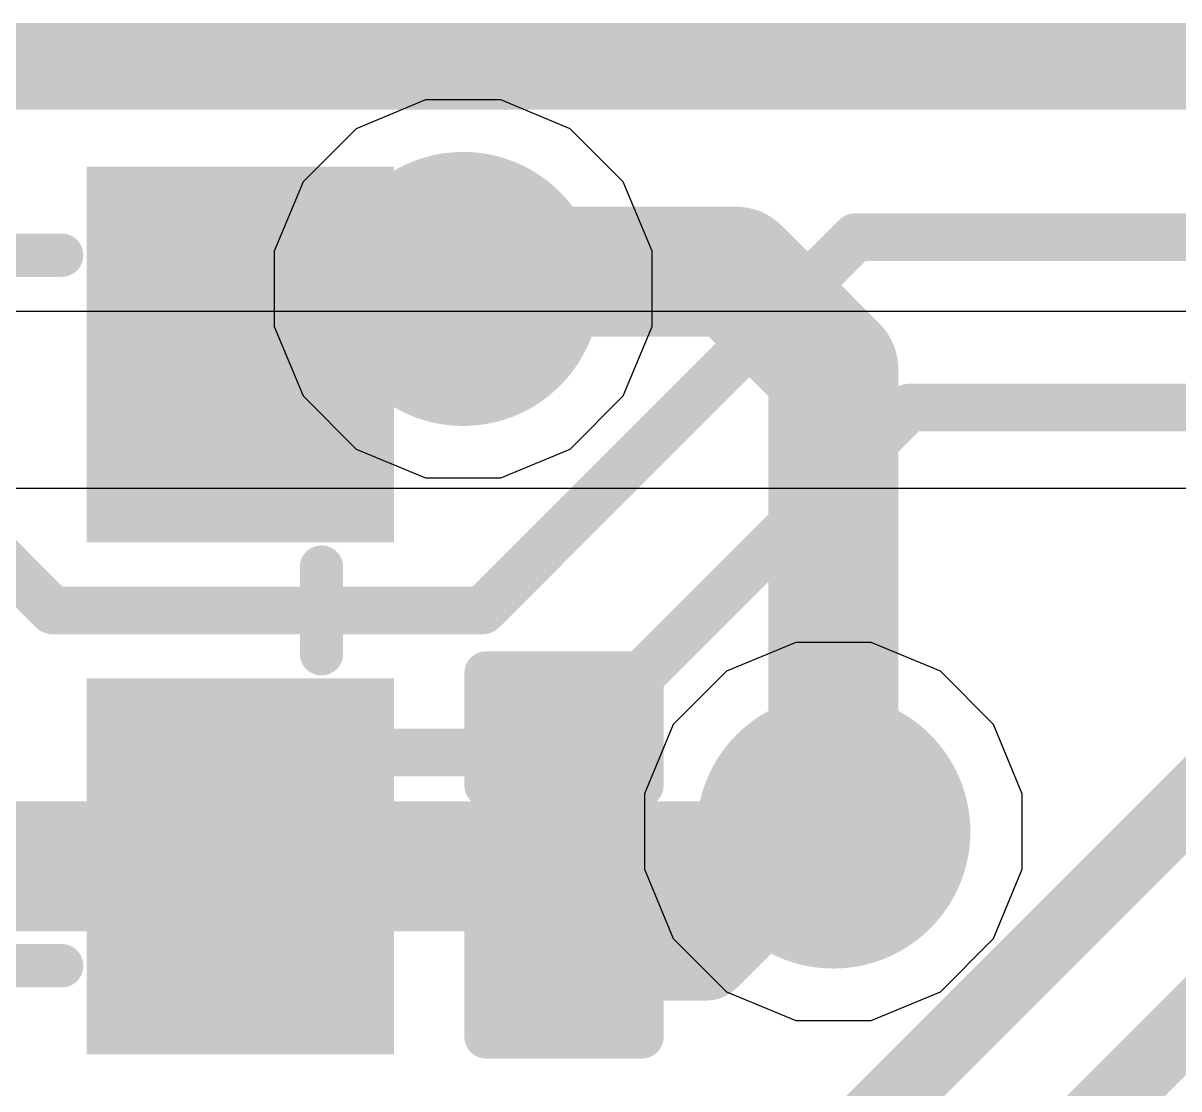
# Model space of a CAD drawing. Header units: inches. Extents: x -4 to 5258, y -4 to 5281.
# Drawn here: x 8.516 to 11.906, y 42.208 to 45.332 of the extents above; entities that cross this region are included whole.
import ezdxf

# ---------------------------------------------------------------- set-up
doc = ezdxf.new("R2010")
doc.units = ezdxf.units.IN
for name, color, linetype in [('Bottom Layer', 5, 'Continuous'), ('Bottom Solder', 6, 'Continuous'), ('Drill Drawing', 1, 'Continuous'), ('Layer 1', 16, 'Continuous'), ('Layer 2', 76, 'Continuous'), ('Top Layer', 1, 'Continuous'), ('Top Overlay', 2, 'Continuous'), ('Top Paste', 8, 'Continuous'), ('Top Solder', 216, 'Continuous'), ('Via Holes', 16, 'Continuous')]:
    doc.layers.add(name, color=color, linetype=linetype)

# ---------------------------------------------------------------- blocks, each defined once
blk = doc.blocks.new('SMD2016_4P_2')
at = {"layer": 'Top Layer'}
for points in [[(-1.2501, 0.1999), (-1.2501, 0.9999), (-0.2501, 0.9999), (-0.2501, 0.1999)], [(0.2501, 0.2), (0.2501, 1), (1.2501, 1), (1.2501, 0.2)], [(-1.2499, -1), (-1.2499, -0.2), (-0.2499, -0.2), (-0.2499, -1)], [(0.2501, -0.9999), (0.2501, -0.1999), (1.2501, -0.1999), (1.2501, -0.9999)]]:
    blk.add_hatch(color=1, dxfattribs=at).paths.add_polyline_path(points)
at = {"layer": 'Top Paste'}
for points in [[(-1.2501, 0.1999), (-1.2501, 0.9999), (-0.2501, 0.9999), (-0.2501, 0.1999)], [(0.2501, 0.2), (0.2501, 1), (1.2501, 1), (1.2501, 0.2)], [(-1.2499, -1), (-1.2499, -0.2), (-0.2499, -0.2), (-0.2499, -1)], [(0.2501, -0.9999), (0.2501, -0.1999), (1.2501, -0.1999), (1.2501, -0.9999)]]:
    blk.add_hatch(color=8, dxfattribs=at).paths.add_polyline_path(points)
at = {"layer": 'Top Solder'}
for points in [[(-1.3009, 0.1491), (-1.3009, 1.0507), (-0.1993, 1.0507), (-0.1993, 0.1491)], [(0.1993, 0.1492), (0.1993, 1.0508), (1.3009, 1.0508), (1.3009, 0.1492)], [(-1.3007, -1.0508), (-1.3007, -0.1492), (-0.1991, -0.1492), (-0.1991, -1.0508)], [(0.1993, -1.0507), (0.1993, -0.1491), (1.3009, -0.1491), (1.3009, -1.0507)]]:
    blk.add_hatch(color=216, dxfattribs=at).paths.add_polyline_path(points)
at = {"layer": 'Top Overlay'}
for points in [[(0.127, 0.8382, 0.127, 0.127, 0), (-0.127, 0.8382, 0.127, 0.127, 0)], [(-1.0414, -0.0762, 0.127, 0.127, 0), (-1.0414, 0.0762, 0.127, 0.127, 0)], [(1.0414, -0.076, 0.127, 0.127, 0), (1.0414, 0.0764, 0.127, 0.127, 0)], [(-1.4249, -0.635, 0.127, 0.127, 0), (-1.4249, -0.4826, 0.127, 0.127, 0)], [(-1.3487, -0.5588, 0.127, 0.127, 0), (-1.4249, -0.4826, 0.127, 0.127, 0)], [(-1.4249, -0.635, 0.127, 0.127, 0), (-1.3487, -0.5588, 0.127, 0.127, 0)], [(0.1271, -0.8384, 0.127, 0.127, 0), (-0.1269, -0.8384, 0.127, 0.127, 0)]]:
    blk.add_lwpolyline(points, format="xyseb", dxfattribs=at)
for points in [[(-0.1588, 0.8382, 0.0635, 0.0635, 1), (-0.0952, 0.8382, 0.0635, 0.0635, 1)], [(0.0952, 0.8382, 0.0635, 0.0635, 1), (0.1588, 0.8382, 0.0635, 0.0635, 1)], [(-1.0732, 0.0762, 0.0635, 0.0635, 1), (-1.0096, 0.0762, 0.0635, 0.0635, 1)], [(1.0097, 0.0764, 0.0635, 0.0635, 1), (1.0732, 0.0764, 0.0635, 0.0635, 1)], [(-1.0732, -0.0762, 0.0635, 0.0635, 1), (-1.0096, -0.0762, 0.0635, 0.0635, 1)], [(1.0097, -0.076, 0.0635, 0.0635, 1), (1.0732, -0.076, 0.0635, 0.0635, 1)], [(-1.4566, -0.4826, 0.0635, 0.0635, 1), (-1.3931, -0.4826, 0.0635, 0.0635, 1)], [(-1.4566, -0.4826, 0.0635, 0.0635, 1), (-1.3931, -0.4826, 0.0635, 0.0635, 1)], [(-1.3804, -0.5588, 0.0635, 0.0635, 1), (-1.3169, -0.5588, 0.0635, 0.0635, 1)], [(-1.3804, -0.5588, 0.0635, 0.0635, 1), (-1.3169, -0.5588, 0.0635, 0.0635, 1)], [(-1.4566, -0.635, 0.0635, 0.0635, 1), (-1.3931, -0.635, 0.0635, 0.0635, 1)], [(-1.4566, -0.635, 0.0635, 0.0635, 1), (-1.3931, -0.635, 0.0635, 0.0635, 1)], [(-0.1586, -0.8384, 0.0635, 0.0635, 1), (-0.0951, -0.8384, 0.0635, 0.0635, 1)], [(0.0954, -0.8384, 0.0635, 0.0635, 1), (0.1589, -0.8384, 0.0635, 0.0635, 1)]]:
    blk.add_lwpolyline(points, format="xyseb", close=True, dxfattribs=at)
blk = doc.blocks.new('C___0201_278')
at = {"layer": 'Top Layer'}
for points in [[(-0.45, 0.15), (-0.15, 0.15), (-0.15, -0.15), (-0.45, -0.15)], [(0.15, 0.15), (0.45, 0.15), (0.45, -0.15), (0.15, -0.15)]]:
    blk.add_hatch(color=1, dxfattribs=at).paths.add_polyline_path(points)
at = {"layer": 'Top Paste'}
for points in [[(-0.45, 0.15), (-0.15, 0.15), (-0.15, -0.15), (-0.45, -0.15)], [(0.15, 0.15), (0.45, 0.15), (0.45, -0.15), (0.15, -0.15)]]:
    blk.add_hatch(color=8, dxfattribs=at).paths.add_polyline_path(points)
at = {"layer": 'Top Solder'}
for points in [[(-0.505, 0.205), (-0.095, 0.205), (-0.095, -0.205), (-0.505, -0.205)], [(0.095, 0.205), (0.505, 0.205), (0.505, -0.205), (0.095, -0.205)]]:
    blk.add_hatch(color=216, dxfattribs=at).paths.add_polyline_path(points)
at = {"layer": 'Top Overlay'}
for points in [[(-0.5334, 0.2286, 0.127, 0.127, 0), (-0.5334, -0.2286, 0.127, 0.127, 0)], [(-0.2032, 0.2286, 0.127, 0.127, 0), (-0.5334, 0.2286, 0.127, 0.127, 0)], [(0.5334, 0.2286, 0.127, 0.127, 0), (0.2032, 0.2286, 0.127, 0.127, 0)], [(0.5334, 0.2286, 0.127, 0.127, 0), (0.5334, -0.2286, 0.127, 0.127, 0)], [(-0.5334, -0.2286, 0.127, 0.127, 0), (-0.2032, -0.2286, 0.127, 0.127, 0)], [(0.2032, -0.2286, 0.127, 0.127, 0), (0.5334, -0.2286, 0.127, 0.127, 0)]]:
    blk.add_lwpolyline(points, format="xyseb", dxfattribs=at)
for points in [[(-0.5652, 0.2286, 0.0635, 0.0635, 1), (-0.5017, 0.2286, 0.0635, 0.0635, 1)], [(-0.5652, 0.2286, 0.0635, 0.0635, 1), (-0.5017, 0.2286, 0.0635, 0.0635, 1)], [(-0.235, 0.2286, 0.0635, 0.0635, 1), (-0.1715, 0.2286, 0.0635, 0.0635, 1)], [(0.1714, 0.2286, 0.0635, 0.0635, 1), (0.2349, 0.2286, 0.0635, 0.0635, 1)], [(0.5016, 0.2286, 0.0635, 0.0635, 1), (0.5651, 0.2286, 0.0635, 0.0635, 1)], [(0.5016, 0.2286, 0.0635, 0.0635, 1), (0.5651, 0.2286, 0.0635, 0.0635, 1)], [(-0.5652, -0.2286, 0.0635, 0.0635, 1), (-0.5017, -0.2286, 0.0635, 0.0635, 1)], [(-0.5652, -0.2286, 0.0635, 0.0635, 1), (-0.5017, -0.2286, 0.0635, 0.0635, 1)], [(-0.235, -0.2286, 0.0635, 0.0635, 1), (-0.1715, -0.2286, 0.0635, 0.0635, 1)], [(0.1714, -0.2286, 0.0635, 0.0635, 1), (0.2349, -0.2286, 0.0635, 0.0635, 1)], [(0.5016, -0.2286, 0.0635, 0.0635, 1), (0.5651, -0.2286, 0.0635, 0.0635, 1)], [(0.5016, -0.2286, 0.0635, 0.0635, 1), (0.5651, -0.2286, 0.0635, 0.0635, 1)]]:
    blk.add_lwpolyline(points, format="xyseb", close=True, dxfattribs=at)

msp = doc.modelspace()

# ---------------------------------------------------------------- hatches: boundary and pattern name
at = {"layer": 'Bottom Layer'}
h = msp.add_hatch(color=5, dxfattribs=at)
edge = h.paths.add_edge_path()
edge.add_arc((9.8064, 44.5533), 0.3, 0, 360)
h = msp.add_hatch(color=5, dxfattribs=at)
edge = h.paths.add_edge_path()
edge.add_arc((10.8923, 42.9627), 0.3, 0, 360)
at = {"layer": 'Bottom Solder'}
h = msp.add_hatch(color=6, dxfattribs=at)
edge = h.paths.add_edge_path()
edge.add_arc((9.8064, 44.5533), 0.4016, 0, 360)
h = msp.add_hatch(color=6, dxfattribs=at)
edge = h.paths.add_edge_path()
edge.add_arc((10.8923, 42.9627), 0.4016, 0, 360)
at = {"layer": 'Layer 1'}
h = msp.add_hatch(color=16, dxfattribs=at)
edge = h.paths.add_edge_path()
edge.add_arc((9.8064, 44.5533), 0.3, 0, 360)
h = msp.add_hatch(color=16, dxfattribs=at)
edge = h.paths.add_edge_path()
edge.add_arc((10.8923, 42.9627), 0.3, 0, 360)
at = {"layer": 'Layer 2'}
h = msp.add_hatch(color=76, dxfattribs=at)
edge = h.paths.add_edge_path()
edge.add_arc((9.8064, 44.5533), 0.3, 0, 360)
h = msp.add_hatch(color=76, dxfattribs=at)
edge = h.paths.add_edge_path()
edge.add_arc((10.8923, 42.9627), 0.3, 0, 360)
at = {"layer": 'Top Layer'}
h = msp.add_hatch(color=1, dxfattribs=at)
edge = h.paths.add_edge_path()
edge.add_arc((9.8064, 44.5533), 0.3, 0, 360)
h = msp.add_hatch(color=1, dxfattribs=at)
edge = h.paths.add_edge_path()
edge.add_arc((10.8923, 42.9627), 0.3, 0, 360)
at = {"layer": 'Top Solder'}
h = msp.add_hatch(color=216, dxfattribs=at)
edge = h.paths.add_edge_path()
edge.add_arc((9.8064, 44.5533), 0.4016, 0, 360)
h = msp.add_hatch(color=216, dxfattribs=at)
edge = h.paths.add_edge_path()
edge.add_arc((10.8923, 42.9627), 0.4016, 0, 360)
at = {"layer": 'Via Holes'}
h = msp.add_hatch(color=7, dxfattribs=at)
edge = h.paths.add_edge_path()
edge.add_arc((9.8064, 44.5533), 0.15, 0, 360)
h = msp.add_hatch(color=7, dxfattribs=at)
edge = h.paths.add_edge_path()
edge.add_arc((10.8923, 42.9627), 0.15, 0, 360)

# ---------------------------------------------------------------- linework, layer by layer
at = {"layer": 'Bottom Layer'}
for points in [[(9.8202, 44.6041, 0.381, 0.381, 0), (10.6058, 44.6041, 0.381, 0.381, 0)], [(10.6058, 44.6041, 0.381, 0.381, 0), (10.8923, 44.3176, 0.381, 0.381, 0)], [(10.8923, 42.9627, 0.381, 0.381, 0), (10.8923, 44.3176, 0.381, 0.381, 0)], [(10.7311, 42.8608, 0.381, 0.381, 0), (10.833, 42.9627, 0.381, 0.381, 0)], [(10.833, 42.9627, 0.381, 0.381, 0), (10.8923, 42.9627, 0.381, 0.381, 0)], [(7.2988, 42.8608, 0.381, 0.381, 0), (10.7311, 42.8608, 0.381, 0.381, 0)]]:
    msp.add_lwpolyline(points, format="xyseb", dxfattribs=at)
for points in [[(9.725, 44.6041, 0.1905, 0.1905, 1), (9.9155, 44.6041, 0.1905, 0.1905, 1)], [(10.5106, 44.6041, 0.1905, 0.1905, 1), (10.7011, 44.6041, 0.1905, 0.1905, 1)], [(10.5106, 44.6041, 0.1905, 0.1905, 1), (10.7011, 44.6041, 0.1905, 0.1905, 1)], [(10.797, 44.3176, 0.1905, 0.1905, 1), (10.9875, 44.3176, 0.1905, 0.1905, 1)], [(10.797, 44.3176, 0.1905, 0.1905, 1), (10.9875, 44.3176, 0.1905, 0.1905, 1)], [(10.7378, 42.9627, 0.1905, 0.1905, 1), (10.9283, 42.9627, 0.1905, 0.1905, 1)], [(10.7378, 42.9627, 0.1905, 0.1905, 1), (10.9283, 42.9627, 0.1905, 0.1905, 1)], [(10.797, 42.9627, 0.1905, 0.1905, 1), (10.9875, 42.9627, 0.1905, 0.1905, 1)], [(10.797, 42.9627, 0.1905, 0.1905, 1), (10.9875, 42.9627, 0.1905, 0.1905, 1)], [(10.6358, 42.8608, 0.1905, 0.1905, 1), (10.8263, 42.8608, 0.1905, 0.1905, 1)], [(10.6358, 42.8608, 0.1905, 0.1905, 1), (10.8263, 42.8608, 0.1905, 0.1905, 1)]]:
    msp.add_lwpolyline(points, format="xyseb", close=True, dxfattribs=at)
at = {"layer": 'Drill Drawing'}
for points in [[(9.6794, 44.6803, 0.0508, 0.0508, 0), (9.6794, 44.8073, 0.0508, 0.0508, 0)], [(9.6794, 44.8073, 0.0508, 0.0508, 0), (9.9334, 44.8073, 0.0508, 0.0508, 0)], [(9.9334, 44.6803, 0.0508, 0.0508, 0), (9.9334, 44.8073, 0.0508, 0.0508, 0)], [(9.7302, 44.6295, 0.0508, 0.0508, 0), (9.7302, 44.7057, 0.0508, 0.0508, 0)], [(9.7302, 44.7057, 0.0508, 0.0508, 0), (9.8826, 44.7057, 0.0508, 0.0508, 0)], [(9.8826, 44.6295, 0.0508, 0.0508, 0), (9.8826, 44.7057, 0.0508, 0.0508, 0)], [(9.5524, 44.4263, 0.0508, 0.0508, 0), (9.5524, 44.6803, 0.0508, 0.0508, 0)], [(9.5524, 44.6803, 0.0508, 0.0508, 0), (9.6794, 44.6803, 0.0508, 0.0508, 0)], [(9.9334, 44.6803, 0.0508, 0.0508, 0), (10.0604, 44.6803, 0.0508, 0.0508, 0)], [(10.0604, 44.4263, 0.0508, 0.0508, 0), (10.0604, 44.6803, 0.0508, 0.0508, 0)], [(9.654, 44.4771, 0.0508, 0.0508, 0), (9.654, 44.6295, 0.0508, 0.0508, 0)], [(9.654, 44.6295, 0.0508, 0.0508, 0), (9.7302, 44.6295, 0.0508, 0.0508, 0)], [(9.8826, 44.6295, 0.0508, 0.0508, 0), (9.9588, 44.6295, 0.0508, 0.0508, 0)], [(9.9588, 44.4771, 0.0508, 0.0508, 0), (9.9588, 44.6295, 0.0508, 0.0508, 0)], [(9.654, 44.4771, 0.0508, 0.0508, 0), (9.7302, 44.4771, 0.0508, 0.0508, 0)], [(9.7302, 44.4009, 0.0508, 0.0508, 0), (9.7302, 44.4771, 0.0508, 0.0508, 0)], [(9.8826, 44.4771, 0.0508, 0.0508, 0), (9.9588, 44.4771, 0.0508, 0.0508, 0)], [(9.8826, 44.4009, 0.0508, 0.0508, 0), (9.8826, 44.4771, 0.0508, 0.0508, 0)], [(9.5524, 44.4263, 0.0508, 0.0508, 0), (9.6794, 44.4263, 0.0508, 0.0508, 0)], [(9.6794, 44.2993, 0.0508, 0.0508, 0), (9.6794, 44.4263, 0.0508, 0.0508, 0)], [(9.9334, 44.4263, 0.0508, 0.0508, 0), (10.0604, 44.4263, 0.0508, 0.0508, 0)], [(9.9334, 44.2993, 0.0508, 0.0508, 0), (9.9334, 44.4263, 0.0508, 0.0508, 0)], [(9.7302, 44.4009, 0.0508, 0.0508, 0), (9.8826, 44.4009, 0.0508, 0.0508, 0)], [(9.6794, 44.2993, 0.0508, 0.0508, 0), (9.9334, 44.2993, 0.0508, 0.0508, 0)], [(10.7653, 43.0897, 0.0508, 0.0508, 0), (10.7653, 43.2167, 0.0508, 0.0508, 0)], [(10.7653, 43.2167, 0.0508, 0.0508, 0), (11.0193, 43.2167, 0.0508, 0.0508, 0)], [(11.0193, 43.0897, 0.0508, 0.0508, 0), (11.0193, 43.2167, 0.0508, 0.0508, 0)], [(10.8161, 43.0389, 0.0508, 0.0508, 0), (10.8161, 43.1151, 0.0508, 0.0508, 0)], [(10.8161, 43.1151, 0.0508, 0.0508, 0), (10.9685, 43.1151, 0.0508, 0.0508, 0)], [(10.9685, 43.0389, 0.0508, 0.0508, 0), (10.9685, 43.1151, 0.0508, 0.0508, 0)], [(10.6383, 42.8357, 0.0508, 0.0508, 0), (10.6383, 43.0897, 0.0508, 0.0508, 0)], [(10.6383, 43.0897, 0.0508, 0.0508, 0), (10.7653, 43.0897, 0.0508, 0.0508, 0)], [(11.0193, 43.0897, 0.0508, 0.0508, 0), (11.1463, 43.0897, 0.0508, 0.0508, 0)], [(11.1463, 42.8357, 0.0508, 0.0508, 0), (11.1463, 43.0897, 0.0508, 0.0508, 0)], [(10.7399, 42.8865, 0.0508, 0.0508, 0), (10.7399, 43.0389, 0.0508, 0.0508, 0)], [(10.7399, 43.0389, 0.0508, 0.0508, 0), (10.8161, 43.0389, 0.0508, 0.0508, 0)], [(10.9685, 43.0389, 0.0508, 0.0508, 0), (11.0447, 43.0389, 0.0508, 0.0508, 0)], [(11.0447, 42.8865, 0.0508, 0.0508, 0), (11.0447, 43.0389, 0.0508, 0.0508, 0)], [(10.7399, 42.8865, 0.0508, 0.0508, 0), (10.8161, 42.8865, 0.0508, 0.0508, 0)], [(10.8161, 42.8103, 0.0508, 0.0508, 0), (10.8161, 42.8865, 0.0508, 0.0508, 0)], [(10.9685, 42.8865, 0.0508, 0.0508, 0), (11.0447, 42.8865, 0.0508, 0.0508, 0)], [(10.9685, 42.8103, 0.0508, 0.0508, 0), (10.9685, 42.8865, 0.0508, 0.0508, 0)], [(10.6383, 42.8357, 0.0508, 0.0508, 0), (10.7653, 42.8357, 0.0508, 0.0508, 0)], [(10.7653, 42.7087, 0.0508, 0.0508, 0), (10.7653, 42.8357, 0.0508, 0.0508, 0)], [(11.0193, 42.8357, 0.0508, 0.0508, 0), (11.1463, 42.8357, 0.0508, 0.0508, 0)], [(11.0193, 42.7087, 0.0508, 0.0508, 0), (11.0193, 42.8357, 0.0508, 0.0508, 0)], [(10.8161, 42.8103, 0.0508, 0.0508, 0), (10.9685, 42.8103, 0.0508, 0.0508, 0)], [(10.7653, 42.7087, 0.0508, 0.0508, 0), (11.0193, 42.7087, 0.0508, 0.0508, 0)]]:
    msp.add_lwpolyline(points, format="xyseb", dxfattribs=at)
for points in [[(9.6667, 44.8073, 0.0254, 0.0254, 1), (9.6921, 44.8073, 0.0254, 0.0254, 1)], [(9.6667, 44.8073, 0.0254, 0.0254, 1), (9.6921, 44.8073, 0.0254, 0.0254, 1)], [(9.9207, 44.8073, 0.0254, 0.0254, 1), (9.9461, 44.8073, 0.0254, 0.0254, 1)], [(9.9207, 44.8073, 0.0254, 0.0254, 1), (9.9461, 44.8073, 0.0254, 0.0254, 1)], [(9.7175, 44.7057, 0.0254, 0.0254, 1), (9.7429, 44.7057, 0.0254, 0.0254, 1)], [(9.7175, 44.7057, 0.0254, 0.0254, 1), (9.7429, 44.7057, 0.0254, 0.0254, 1)], [(9.8699, 44.7057, 0.0254, 0.0254, 1), (9.8953, 44.7057, 0.0254, 0.0254, 1)], [(9.8699, 44.7057, 0.0254, 0.0254, 1), (9.8953, 44.7057, 0.0254, 0.0254, 1)], [(9.5397, 44.6803, 0.0254, 0.0254, 1), (9.5651, 44.6803, 0.0254, 0.0254, 1)], [(9.5397, 44.6803, 0.0254, 0.0254, 1), (9.5651, 44.6803, 0.0254, 0.0254, 1)], [(9.6667, 44.6803, 0.0254, 0.0254, 1), (9.6921, 44.6803, 0.0254, 0.0254, 1)], [(9.6667, 44.6803, 0.0254, 0.0254, 1), (9.6921, 44.6803, 0.0254, 0.0254, 1)], [(9.9207, 44.6803, 0.0254, 0.0254, 1), (9.9461, 44.6803, 0.0254, 0.0254, 1)], [(9.9207, 44.6803, 0.0254, 0.0254, 1), (9.9461, 44.6803, 0.0254, 0.0254, 1)], [(10.0477, 44.6803, 0.0254, 0.0254, 1), (10.0731, 44.6803, 0.0254, 0.0254, 1)], [(10.0477, 44.6803, 0.0254, 0.0254, 1), (10.0731, 44.6803, 0.0254, 0.0254, 1)], [(9.6413, 44.6295, 0.0254, 0.0254, 1), (9.6667, 44.6295, 0.0254, 0.0254, 1)], [(9.6413, 44.6295, 0.0254, 0.0254, 1), (9.6667, 44.6295, 0.0254, 0.0254, 1)], [(9.7175, 44.6295, 0.0254, 0.0254, 1), (9.7429, 44.6295, 0.0254, 0.0254, 1)], [(9.7175, 44.6295, 0.0254, 0.0254, 1), (9.7429, 44.6295, 0.0254, 0.0254, 1)], [(9.8699, 44.6295, 0.0254, 0.0254, 1), (9.8953, 44.6295, 0.0254, 0.0254, 1)], [(9.8699, 44.6295, 0.0254, 0.0254, 1), (9.8953, 44.6295, 0.0254, 0.0254, 1)], [(9.9461, 44.6295, 0.0254, 0.0254, 1), (9.9715, 44.6295, 0.0254, 0.0254, 1)], [(9.9461, 44.6295, 0.0254, 0.0254, 1), (9.9715, 44.6295, 0.0254, 0.0254, 1)], [(9.6413, 44.4771, 0.0254, 0.0254, 1), (9.6667, 44.4771, 0.0254, 0.0254, 1)], [(9.6413, 44.4771, 0.0254, 0.0254, 1), (9.6667, 44.4771, 0.0254, 0.0254, 1)], [(9.7175, 44.4771, 0.0254, 0.0254, 1), (9.7429, 44.4771, 0.0254, 0.0254, 1)], [(9.7175, 44.4771, 0.0254, 0.0254, 1), (9.7429, 44.4771, 0.0254, 0.0254, 1)], [(9.8699, 44.4771, 0.0254, 0.0254, 1), (9.8953, 44.4771, 0.0254, 0.0254, 1)], [(9.8699, 44.4771, 0.0254, 0.0254, 1), (9.8953, 44.4771, 0.0254, 0.0254, 1)], [(9.9461, 44.4771, 0.0254, 0.0254, 1), (9.9715, 44.4771, 0.0254, 0.0254, 1)], [(9.9461, 44.4771, 0.0254, 0.0254, 1), (9.9715, 44.4771, 0.0254, 0.0254, 1)], [(9.5397, 44.4263, 0.0254, 0.0254, 1), (9.5651, 44.4263, 0.0254, 0.0254, 1)], [(9.5397, 44.4263, 0.0254, 0.0254, 1), (9.5651, 44.4263, 0.0254, 0.0254, 1)], [(9.6667, 44.4263, 0.0254, 0.0254, 1), (9.6921, 44.4263, 0.0254, 0.0254, 1)], [(9.6667, 44.4263, 0.0254, 0.0254, 1), (9.6921, 44.4263, 0.0254, 0.0254, 1)], [(9.9207, 44.4263, 0.0254, 0.0254, 1), (9.9461, 44.4263, 0.0254, 0.0254, 1)], [(9.9207, 44.4263, 0.0254, 0.0254, 1), (9.9461, 44.4263, 0.0254, 0.0254, 1)], [(10.0477, 44.4263, 0.0254, 0.0254, 1), (10.0731, 44.4263, 0.0254, 0.0254, 1)], [(10.0477, 44.4263, 0.0254, 0.0254, 1), (10.0731, 44.4263, 0.0254, 0.0254, 1)], [(9.7175, 44.4009, 0.0254, 0.0254, 1), (9.7429, 44.4009, 0.0254, 0.0254, 1)], [(9.7175, 44.4009, 0.0254, 0.0254, 1), (9.7429, 44.4009, 0.0254, 0.0254, 1)], [(9.8699, 44.4009, 0.0254, 0.0254, 1), (9.8953, 44.4009, 0.0254, 0.0254, 1)], [(9.8699, 44.4009, 0.0254, 0.0254, 1), (9.8953, 44.4009, 0.0254, 0.0254, 1)], [(9.6667, 44.2993, 0.0254, 0.0254, 1), (9.6921, 44.2993, 0.0254, 0.0254, 1)], [(9.6667, 44.2993, 0.0254, 0.0254, 1), (9.6921, 44.2993, 0.0254, 0.0254, 1)], [(9.9207, 44.2993, 0.0254, 0.0254, 1), (9.9461, 44.2993, 0.0254, 0.0254, 1)], [(9.9207, 44.2993, 0.0254, 0.0254, 1), (9.9461, 44.2993, 0.0254, 0.0254, 1)], [(10.7526, 43.2167, 0.0254, 0.0254, 1), (10.778, 43.2167, 0.0254, 0.0254, 1)], [(10.7526, 43.2167, 0.0254, 0.0254, 1), (10.778, 43.2167, 0.0254, 0.0254, 1)], [(11.0066, 43.2167, 0.0254, 0.0254, 1), (11.032, 43.2167, 0.0254, 0.0254, 1)], [(11.0066, 43.2167, 0.0254, 0.0254, 1), (11.032, 43.2167, 0.0254, 0.0254, 1)], [(10.8034, 43.1151, 0.0254, 0.0254, 1), (10.8288, 43.1151, 0.0254, 0.0254, 1)], [(10.8034, 43.1151, 0.0254, 0.0254, 1), (10.8288, 43.1151, 0.0254, 0.0254, 1)], [(10.9558, 43.1151, 0.0254, 0.0254, 1), (10.9812, 43.1151, 0.0254, 0.0254, 1)], [(10.9558, 43.1151, 0.0254, 0.0254, 1), (10.9812, 43.1151, 0.0254, 0.0254, 1)], [(10.6256, 43.0897, 0.0254, 0.0254, 1), (10.651, 43.0897, 0.0254, 0.0254, 1)], [(10.6256, 43.0897, 0.0254, 0.0254, 1), (10.651, 43.0897, 0.0254, 0.0254, 1)], [(10.7526, 43.0897, 0.0254, 0.0254, 1), (10.778, 43.0897, 0.0254, 0.0254, 1)], [(10.7526, 43.0897, 0.0254, 0.0254, 1), (10.778, 43.0897, 0.0254, 0.0254, 1)], [(11.0066, 43.0897, 0.0254, 0.0254, 1), (11.032, 43.0897, 0.0254, 0.0254, 1)], [(11.0066, 43.0897, 0.0254, 0.0254, 1), (11.032, 43.0897, 0.0254, 0.0254, 1)], [(11.1336, 43.0897, 0.0254, 0.0254, 1), (11.159, 43.0897, 0.0254, 0.0254, 1)], [(11.1336, 43.0897, 0.0254, 0.0254, 1), (11.159, 43.0897, 0.0254, 0.0254, 1)], [(10.7272, 43.0389, 0.0254, 0.0254, 1), (10.7526, 43.0389, 0.0254, 0.0254, 1)], [(10.7272, 43.0389, 0.0254, 0.0254, 1), (10.7526, 43.0389, 0.0254, 0.0254, 1)], [(10.8034, 43.0389, 0.0254, 0.0254, 1), (10.8288, 43.0389, 0.0254, 0.0254, 1)], [(10.8034, 43.0389, 0.0254, 0.0254, 1), (10.8288, 43.0389, 0.0254, 0.0254, 1)], [(10.9558, 43.0389, 0.0254, 0.0254, 1), (10.9812, 43.0389, 0.0254, 0.0254, 1)], [(10.9558, 43.0389, 0.0254, 0.0254, 1), (10.9812, 43.0389, 0.0254, 0.0254, 1)], [(11.032, 43.0389, 0.0254, 0.0254, 1), (11.0574, 43.0389, 0.0254, 0.0254, 1)], [(11.032, 43.0389, 0.0254, 0.0254, 1), (11.0574, 43.0389, 0.0254, 0.0254, 1)], [(10.7272, 42.8865, 0.0254, 0.0254, 1), (10.7526, 42.8865, 0.0254, 0.0254, 1)], [(10.7272, 42.8865, 0.0254, 0.0254, 1), (10.7526, 42.8865, 0.0254, 0.0254, 1)], [(10.8034, 42.8865, 0.0254, 0.0254, 1), (10.8288, 42.8865, 0.0254, 0.0254, 1)], [(10.8034, 42.8865, 0.0254, 0.0254, 1), (10.8288, 42.8865, 0.0254, 0.0254, 1)], [(10.9558, 42.8865, 0.0254, 0.0254, 1), (10.9812, 42.8865, 0.0254, 0.0254, 1)], [(10.9558, 42.8865, 0.0254, 0.0254, 1), (10.9812, 42.8865, 0.0254, 0.0254, 1)], [(11.032, 42.8865, 0.0254, 0.0254, 1), (11.0574, 42.8865, 0.0254, 0.0254, 1)], [(11.032, 42.8865, 0.0254, 0.0254, 1), (11.0574, 42.8865, 0.0254, 0.0254, 1)], [(10.6256, 42.8357, 0.0254, 0.0254, 1), (10.651, 42.8357, 0.0254, 0.0254, 1)], [(10.6256, 42.8357, 0.0254, 0.0254, 1), (10.651, 42.8357, 0.0254, 0.0254, 1)], [(10.7526, 42.8357, 0.0254, 0.0254, 1), (10.778, 42.8357, 0.0254, 0.0254, 1)], [(10.7526, 42.8357, 0.0254, 0.0254, 1), (10.778, 42.8357, 0.0254, 0.0254, 1)], [(11.0066, 42.8357, 0.0254, 0.0254, 1), (11.032, 42.8357, 0.0254, 0.0254, 1)], [(11.0066, 42.8357, 0.0254, 0.0254, 1), (11.032, 42.8357, 0.0254, 0.0254, 1)], [(11.1336, 42.8357, 0.0254, 0.0254, 1), (11.159, 42.8357, 0.0254, 0.0254, 1)], [(11.1336, 42.8357, 0.0254, 0.0254, 1), (11.159, 42.8357, 0.0254, 0.0254, 1)], [(10.8034, 42.8103, 0.0254, 0.0254, 1), (10.8288, 42.8103, 0.0254, 0.0254, 1)], [(10.8034, 42.8103, 0.0254, 0.0254, 1), (10.8288, 42.8103, 0.0254, 0.0254, 1)], [(10.9558, 42.8103, 0.0254, 0.0254, 1), (10.9812, 42.8103, 0.0254, 0.0254, 1)], [(10.9558, 42.8103, 0.0254, 0.0254, 1), (10.9812, 42.8103, 0.0254, 0.0254, 1)], [(10.7526, 42.7087, 0.0254, 0.0254, 1), (10.778, 42.7087, 0.0254, 0.0254, 1)], [(10.7526, 42.7087, 0.0254, 0.0254, 1), (10.778, 42.7087, 0.0254, 0.0254, 1)], [(11.0066, 42.7087, 0.0254, 0.0254, 1), (11.032, 42.7087, 0.0254, 0.0254, 1)], [(11.0066, 42.7087, 0.0254, 0.0254, 1), (11.032, 42.7087, 0.0254, 0.0254, 1)]]:
    msp.add_lwpolyline(points, format="xyseb", close=True, dxfattribs=at)
at = {"layer": 'Layer 1'}
for p, q in [((15.7237, 44.487), (5.1511, 44.487)), ((5.1511, 43.9691), (15.7237, 43.9691)), ((10.7821, 43.5167), (10.5785, 43.4324)), ((11.0025, 43.5167), (10.7821, 43.5167)), ((11.2061, 43.4324), (11.0025, 43.5167)), ((10.5785, 43.4324), (10.4226, 43.2765)), ((11.3619, 43.2765), (11.2061, 43.4324)), ((10.4226, 43.2765), (10.3383, 43.0729)), ((11.4463, 43.0729), (11.3619, 43.2765)), ((10.3383, 43.0729), (10.3383, 42.8525)), ((11.4463, 42.8525), (11.4463, 43.0729)), ((10.3383, 42.8525), (10.4226, 42.6489)), ((11.3619, 42.6489), (11.4463, 42.8525)), ((10.4226, 42.6489), (10.5785, 42.493)), ((11.2061, 42.493), (11.3619, 42.6489)), ((10.5785, 42.493), (10.7821, 42.4087)), ((11.0025, 42.4087), (11.2061, 42.493)), ((10.7821, 42.4087), (11.0025, 42.4087))]:
    msp.add_line(p, q, dxfattribs=at)
at = {"layer": 'Layer 2'}
for p, q in [((9.6962, 45.1073), (9.4926, 45.0229)), ((9.9166, 45.1073), (9.6962, 45.1073)), ((10.1202, 45.0229), (9.9166, 45.1073)), ((9.4926, 45.0229), (9.3367, 44.8671)), ((10.276, 44.8671), (10.1202, 45.0229)), ((9.3367, 44.8671), (9.2524, 44.6635)), ((10.3604, 44.6635), (10.276, 44.8671)), ((9.2524, 44.6635), (9.2524, 44.4431)), ((10.3604, 44.4431), (10.3604, 44.6635)), ((9.2524, 44.4431), (9.3367, 44.2395)), ((10.276, 44.2395), (10.3604, 44.4431)), ((9.3367, 44.2395), (9.4926, 44.0836)), ((10.1202, 44.0836), (10.276, 44.2395)), ((9.4926, 44.0836), (9.6962, 43.9993)), ((9.9166, 43.9993), (10.1202, 44.0836)), ((9.6962, 43.9993), (9.9166, 43.9993)), ((10.7821, 43.5167), (10.5785, 43.4324)), ((11.0025, 43.5167), (10.7821, 43.5167)), ((11.2061, 43.4324), (11.0025, 43.5167)), ((10.5785, 43.4324), (10.4226, 43.2765)), ((11.3619, 43.2765), (11.2061, 43.4324)), ((10.4226, 43.2765), (10.3383, 43.0729)), ((11.4463, 43.0729), (11.3619, 43.2765)), ((10.3383, 43.0729), (10.3383, 42.8525)), ((11.4463, 42.8525), (11.4463, 43.0729)), ((10.3383, 42.8525), (10.4226, 42.6489)), ((11.3619, 42.6489), (11.4463, 42.8525)), ((10.4226, 42.6489), (10.5785, 42.493)), ((11.2061, 42.493), (11.3619, 42.6489)), ((10.5785, 42.493), (10.7821, 42.4087)), ((11.0025, 42.4087), (11.2061, 42.493)), ((10.7821, 42.4087), (11.0025, 42.4087))]:
    msp.add_line(p, q, dxfattribs=at)
at = {"layer": 'Top Layer'}
for points in [[(6.9456, 45.2054, 0.254, 0.254, 0), (13.991, 45.2054, 0.254, 0.254, 0)], [(9.1525, 44.3609, 0.508, 0.508, 0), (9.3957, 44.6041, 0.508, 0.508, 0)], [(9.3957, 44.5533, 0.508, 0.508, 0), (9.8064, 44.5533, 0.508, 0.508, 0)], [(9.8632, 43.6108, 0.1397, 0.1397, 0), (10.9578, 44.7054, 0.1397, 0.1397, 0)], [(10.9578, 44.7054, 0.1397, 0.1397, 0), (13.991, 44.7054, 0.1397, 0.1397, 0)], [(7.9526, 44.2608, 0.1397, 0.1397, 0), (8.6025, 43.6108, 0.1397, 0.1397, 0)], [(10.1021, 43.1942, 0.1397, 0.1397, 0), (11.1134, 44.2054, 0.1397, 0.1397, 0)], [(11.1134, 44.2054, 0.1397, 0.1397, 0), (13.991, 44.2054, 0.1397, 0.1397, 0)], [(10.9169, 42.0306, 0.2032, 0.2032, 0), (12.5918, 43.7054, 0.2032, 0.2032, 0)], [(8.6025, 43.6108, 0.1397, 0.1397, 0), (9.8632, 43.6108, 0.1397, 0.1397, 0)], [(10.927, 41.394, 0.2032, 0.2032, 0), (12.7383, 43.2054, 0.2032, 0.2032, 0)], [(9.1526, 42.8704, 0.1397, 0.1397, 0), (9.4764, 43.1942, 0.1397, 0.1397, 0)], [(9.4764, 43.1942, 0.1397, 0.1397, 0), (10.1021, 43.1942, 0.1397, 0.1397, 0)], [(10.5191, 42.5942, 0.254, 0.254, 0), (10.8876, 42.9627, 0.254, 0.254, 0)], [(9.1526, 42.8608, 0.1397, 0.1397, 0), (9.1526, 42.8704, 0.1397, 0.1397, 0)], [(10.1021, 42.5942, 0.254, 0.254, 0), (10.5191, 42.5942, 0.254, 0.254, 0)]]:
    msp.add_lwpolyline(points, format="xyseb", dxfattribs=at)
for points in [[(9.2687, 44.6041, 0.254, 0.254, 1), (9.5227, 44.6041, 0.254, 0.254, 1)], [(9.2687, 44.5533, 0.254, 0.254, 1), (9.5227, 44.5533, 0.254, 0.254, 1)], [(9.6794, 44.5533, 0.254, 0.254, 1), (9.9334, 44.5533, 0.254, 0.254, 1)], [(10.9228, 44.7054, 0.0698, 0.0698, 1), (10.9927, 44.7054, 0.0698, 0.0698, 1)], [(10.9228, 44.7054, 0.0698, 0.0698, 1), (10.9927, 44.7054, 0.0698, 0.0698, 1)], [(9.0255, 44.3609, 0.254, 0.254, 1), (9.2795, 44.3609, 0.254, 0.254, 1)], [(11.0784, 44.2054, 0.0698, 0.0698, 1), (11.1483, 44.2054, 0.0698, 0.0698, 1)], [(11.0784, 44.2054, 0.0698, 0.0698, 1), (11.1483, 44.2054, 0.0698, 0.0698, 1)], [(8.5676, 43.6108, 0.0698, 0.0698, 1), (8.6374, 43.6108, 0.0698, 0.0698, 1)], [(8.5676, 43.6108, 0.0698, 0.0698, 1), (8.6374, 43.6108, 0.0698, 0.0698, 1)], [(9.8282, 43.6108, 0.0698, 0.0698, 1), (9.8981, 43.6108, 0.0698, 0.0698, 1)], [(9.8282, 43.6108, 0.0698, 0.0698, 1), (9.8981, 43.6108, 0.0698, 0.0698, 1)], [(9.4415, 43.1942, 0.0698, 0.0698, 1), (9.5113, 43.1942, 0.0698, 0.0698, 1)], [(9.4415, 43.1942, 0.0698, 0.0698, 1), (9.5113, 43.1942, 0.0698, 0.0698, 1)], [(10.0672, 43.1942, 0.0698, 0.0698, 1), (10.137, 43.1942, 0.0698, 0.0698, 1)], [(10.0672, 43.1942, 0.0698, 0.0698, 1), (10.137, 43.1942, 0.0698, 0.0698, 1)], [(10.8241, 42.9627, 0.127, 0.127, 1), (10.9511, 42.9627, 0.127, 0.127, 1)], [(9.1177, 42.8704, 0.0698, 0.0698, 1), (9.1875, 42.8704, 0.0698, 0.0698, 1)], [(9.1177, 42.8704, 0.0698, 0.0698, 1), (9.1875, 42.8704, 0.0698, 0.0698, 1)], [(9.1177, 42.8608, 0.0698, 0.0698, 1), (9.1875, 42.8608, 0.0698, 0.0698, 1)], [(10.0386, 42.5942, 0.127, 0.127, 1), (10.1656, 42.5942, 0.127, 0.127, 1)], [(10.4556, 42.5942, 0.127, 0.127, 1), (10.5826, 42.5942, 0.127, 0.127, 1)], [(10.4556, 42.5942, 0.127, 0.127, 1), (10.5826, 42.5942, 0.127, 0.127, 1)]]:
    msp.add_lwpolyline(points, format="xyseb", close=True, dxfattribs=at)

# ---------------------------------------------------------------- block references
for name, p, rotation in [('SMD2016_4P_2', (8.5526, 43.6108), 270), ('C___0201_278', (10.1021, 42.8942), 90)]:
    msp.add_blockref(name, p, dxfattribs=dict(rotation=rotation))

doc.saveas('drawing.dxf')
